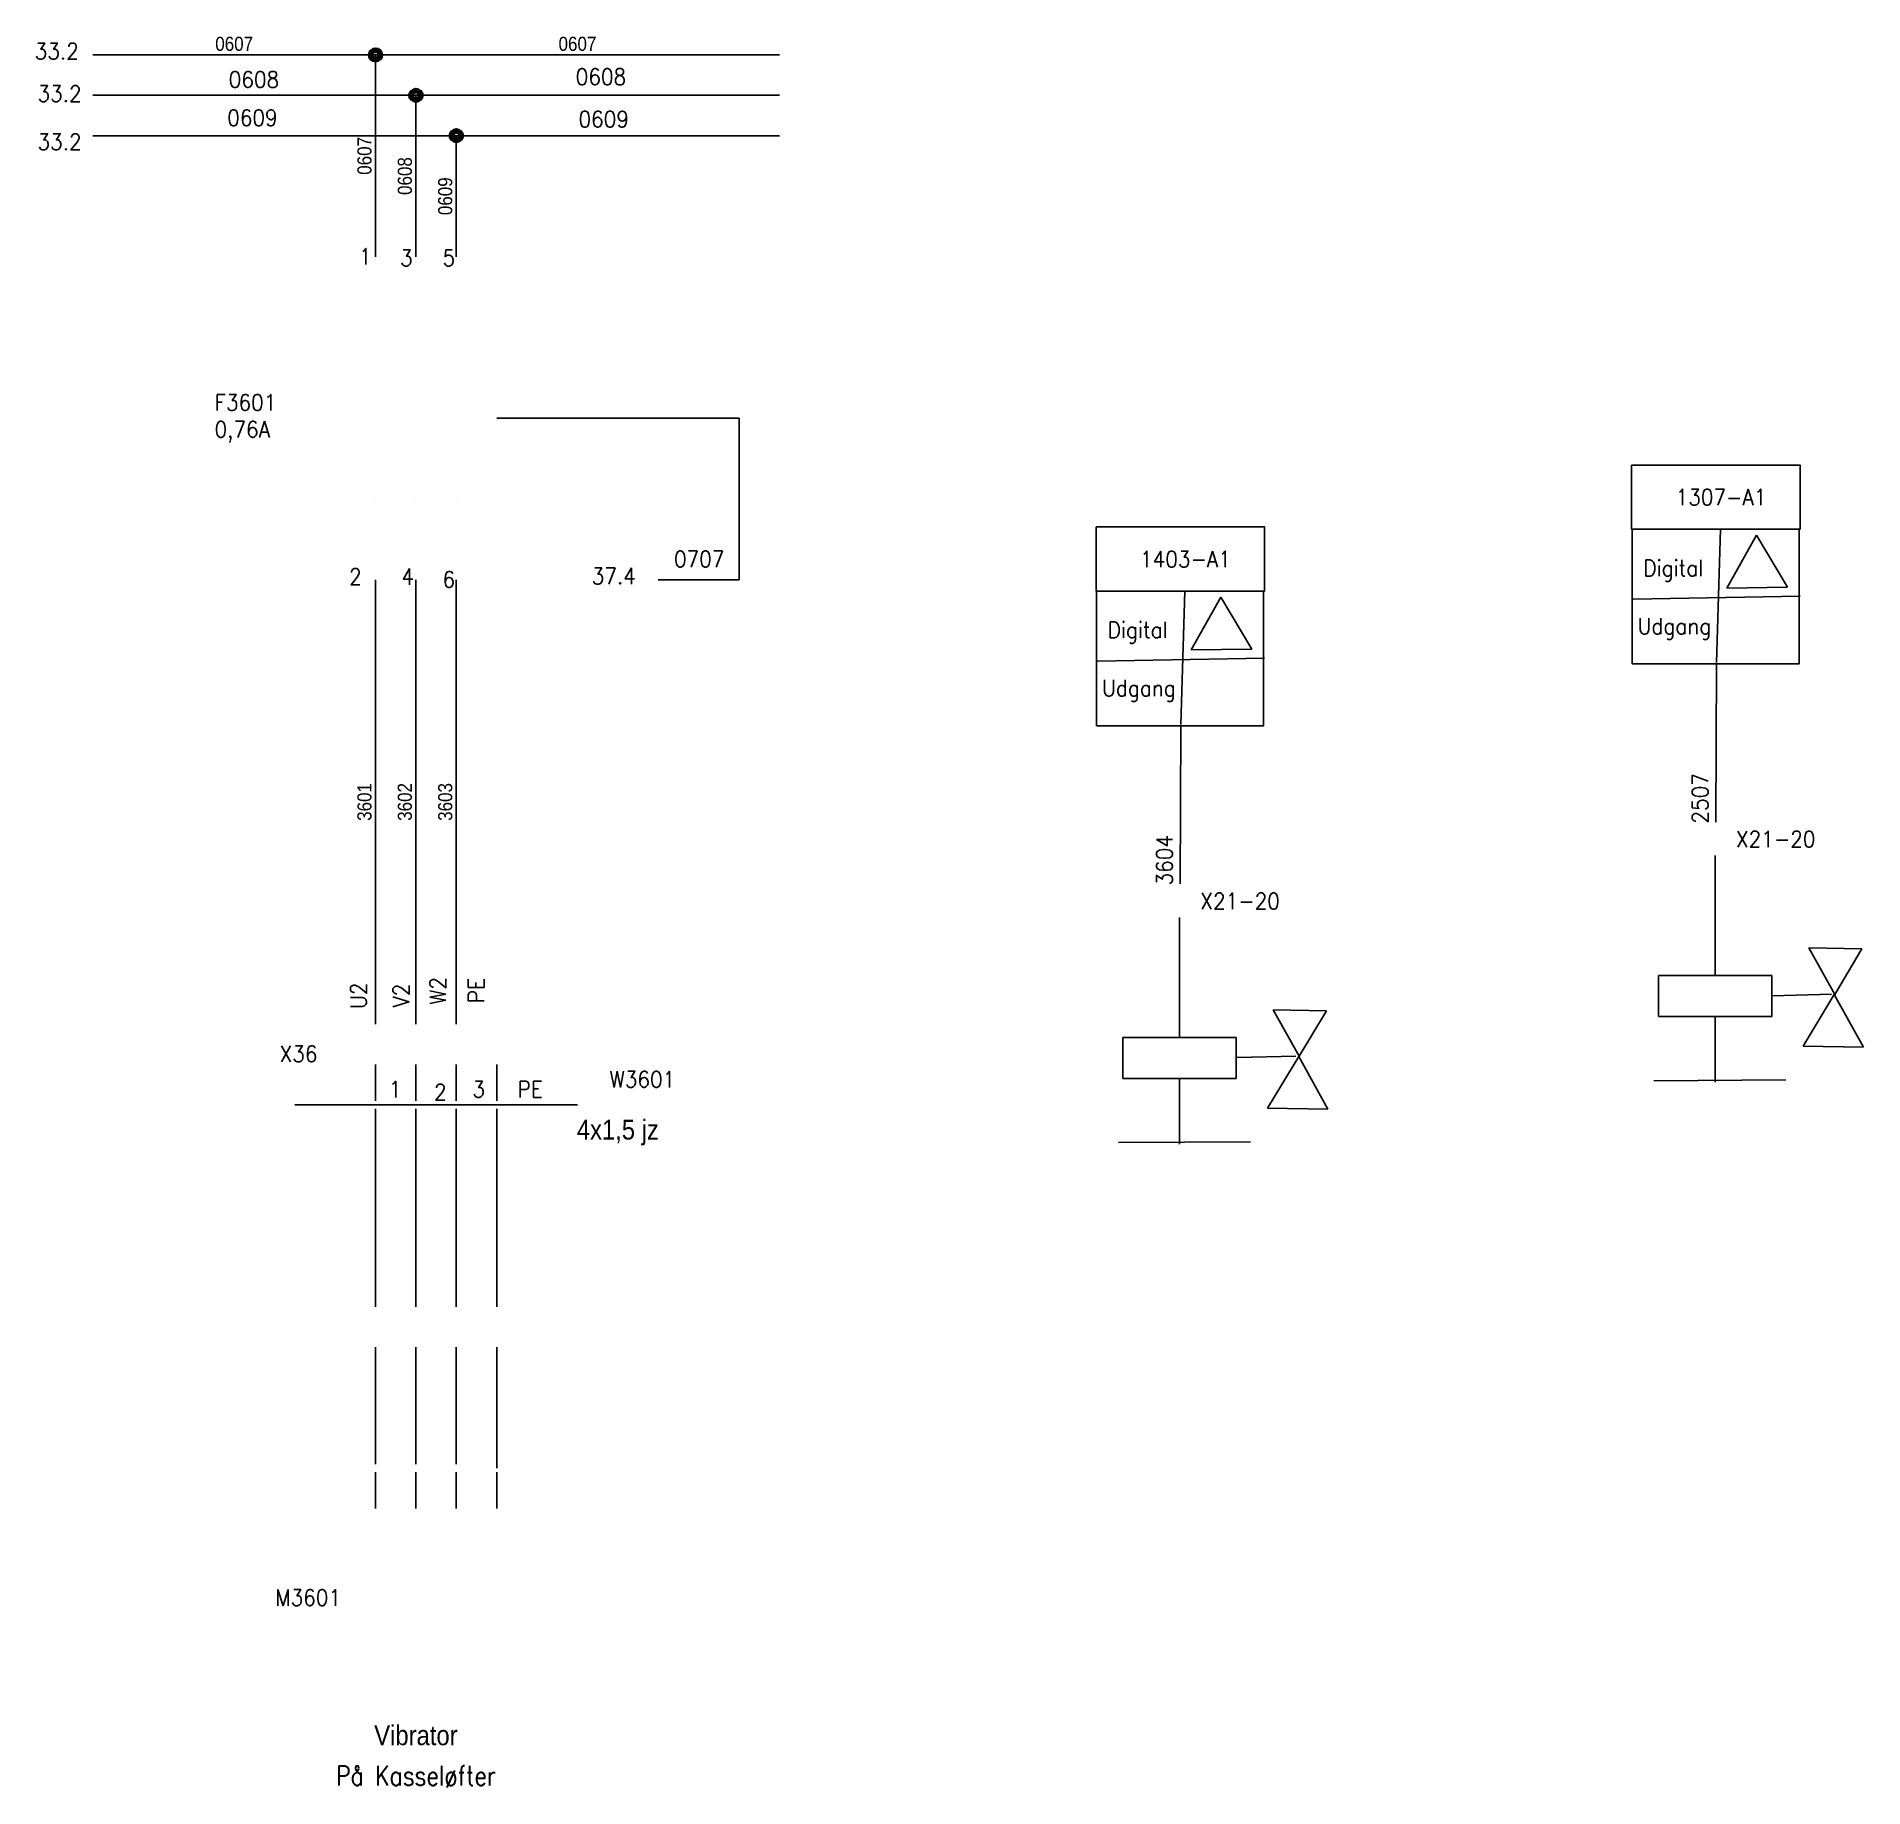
# Model space of a CAD drawing. Header units: millimetres. Extents: x 23 to 249, y 45 to 262.
import ezdxf
from ezdxf.enums import TextEntityAlignment as Align

# ---------------------------------------------------------------- set-up
doc = ezdxf.new("R2010")
doc.units = ezdxf.units.MM
doc.layers.get('0').update_dxf_attribs({"linetype": 'CONTINUOUS'})
doc.styles.add('Caddy_Vectorfont1p', font='Caddy_Vectorfont1p')
doc.styles.get("Standard").update_dxf_attribs({"font": 'standard'})

msp = doc.modelspace()

# ---------------------------------------------------------------- linework, layer by layer
at = {"linetype": 'CONTINUOUS', "lineweight": 25}
for p, q in [((30, 260), (65, 260)), ((65, 235), (65, 260)), ((65, 260), (115, 260)), ((30, 255), (70, 255)), ((70, 235), (70, 255)), ((70, 255), (115, 255)), ((30, 250), (75, 250)), ((75, 235), (75, 250)), ((75, 250), (115, 250)), ((110, 215), (80, 215)), ((110, 195), (110, 215)), ((65, 205), (65, 205)), ((70, 205), (70, 205)), ((75, 205), (75, 205)), ((65, 140), (65, 195)), ((70, 140), (70, 195)), ((75, 140), (75, 195)), ((100, 195), (110, 195)), ((65, 130.5), (65, 135)), ((70, 130.5), (70, 135)), ((75, 130.5), (75, 135)), ((80, 130.5), (80, 135)), ((55, 130), (90, 130)), ((65, 105), (65, 129.5)), ((70, 105), (70, 129.5)), ((75, 105), (75, 129.5)), ((80, 105), (80, 129.5)), ((65, 85.5), (65, 100)), ((70, 85.5), (70, 100)), ((75, 85.5), (75, 100)), ((80, 85), (80, 100)), ((65, 80), (65, 84.5)), ((70, 80), (70, 84.5)), ((75, 80), (75, 84.5)), ((80, 80), (80, 84.5))]:
    msp.add_line(p, q, dxfattribs=at)
for p, q in [((231.5, 201.27), (231.03, 184.75)), ((235.96, 200.54), (232.29, 193.98)), ((239.8, 194.08), (235.96, 200.54)), ((165.19, 193.61), (164.72, 177.09)), ((169.65, 192.87), (165.98, 186.32)), ((173.49, 186.41), (169.65, 192.87)), ((220.7, 192.6), (241.37, 192.97)), ((232.29, 193.98), (239.8, 194.08)), ((165.98, 186.32), (173.49, 186.41)), ((154.39, 184.93), (175.06, 185.3)), ((231.03, 184.57), (230.94, 165.01)), ((164.72, 176.91), (164.63, 157.34)), ((230.85, 160.85), (230.85, 146)), ((164.54, 153.19), (164.54, 138.33)), ((249.03, 149.32), (242.45, 149.43)), ((242.45, 149.43), (245.65, 143.67)), ((245.65, 143.67), (249.03, 149.32)), ((237.96, 143.5), (245.25, 143.69)), ((245.6, 143.66), (241.76, 137.26)), ((249.21, 137.14), (245.6, 143.66)), ((182.72, 141.65), (176.14, 141.76)), ((176.14, 141.76), (179.34, 136.01)), ((179.34, 136.01), (182.72, 141.65)), ((230.85, 140.92), (230.85, 132.8)), ((171.65, 135.84), (178.94, 136.02)), ((179.29, 135.99), (175.45, 129.6)), ((182.9, 129.47), (179.29, 135.99)), ((241.76, 137.26), (249.21, 137.14)), ((164.54, 133.26), (164.54, 125.14)), ((223.28, 132.98), (239.62, 133.08)), ((175.45, 129.6), (182.9, 129.47)), ((156.97, 125.32), (173.31, 125.41))]:
    msp.add_line(p, q)
for points in [[(220.51, 209.21), (241.37, 209.21), (241.37, 201.27), (220.51, 201.27)], [(154.2, 201.55), (175.06, 201.55), (175.06, 193.61), (154.2, 193.61)], [(223.84, 140.92), (237.86, 140.92), (237.86, 146), (223.84, 146)], [(157.53, 133.26), (171.55, 133.26), (171.55, 138.33), (157.53, 138.33)]]:
    msp.add_lwpolyline(points, close=True)
for points in [[(220.59, 184.6), (241.25, 184.6), (241.25, 201.26), (220.59, 201.26), (220.59, 184.6)], [(154.28, 176.94), (174.94, 176.94), (174.94, 193.6), (154.28, 193.6), (154.28, 176.94)]]:
    msp.add_lwpolyline(points)
at = {"lineweight": 40}
for centre, radius in [((65, 260), 0.8), ((65, 260), 0.6), ((65, 260), 0.4), ((70, 255), 0.8), ((70, 255), 0.6), ((70, 255), 0.4), ((75, 250), 0.8), ((75, 250), 0.6), ((75, 250), 0.4)]:
    msp.add_circle(centre, radius, dxfattribs=at)

# ---------------------------------------------------------------- texts
at = {"lineweight": 25, "style": 'Caddy_Vectorfont1p', "width": 0.9}
for s, height, p in [('0607', 1.75, (47.5, 260.5)), ('0607', 1.75, (90, 260.5)), ('4x1,5 jz', 2.45, (95, 125.7)), ('Vibrator', 2.45, (70, 50.7))]:
    msp.add_text(s, height=height, dxfattribs=at).set_placement(p, align=Align.CENTER)
for s, p in [('0607', (64.5, 247.5)), ('0608', (69.5, 245)), ('0609', (74.5, 242.5)), ('3601', (64.5, 167.5)), ('3602', (69.5, 167.5)), ('3603', (74.5, 167.5))]:
    msp.add_text(s, height=1.75, rotation=90, dxfattribs=at).set_placement(p, align=Align.CENTER)
at = {"lineweight": 25, "width": 0.9}
msp.add_text('På Kasseløfter', height=2.45, dxfattribs=at).set_placement((70, 45.7), align=Align.CENTER)
at = {"char_height": 2, "attachment_point": 1}
for s, insert, width in [('33.2', (22.8, 261.46), 4.6667), ('0608', (46.82, 257.95), 5.5556), ('0608', (89.78, 258.3), 5.5556), ('33.2', (23.15, 256.2), 4.6667), ('0609', (46.64, 253.22), 5.5556), ('0609', (90.13, 253.04), 5.5556), ('33.2', (23.15, 250.23), 4.6667), ('1', (62.95, 236.03), 0.4444), ('3', (68.04, 235.86), 0.8889), ('5', (73.3, 235.86), 0.8889), ('F3601\\P0,76A', (45.07, 217.97), 6.7778), ('1307-A1', (225.96, 206.23), 9.7778), ('0707', (101.95, 198.58), 5.5556), ('1403-A1', (159.65, 198.56), 10), ('Digital', (221.96, 197.46), 7.7778), ('2', (61.73, 196.4), 0.8889), ('4', (68.21, 196.4), 1.1111), ('6', (73.3, 196.05), 0.8889), ('37.4', (91.76, 196.47), 4.8889), ('Udgang', (221.25, 190.26), 8.8889), ('Digital', (155.65, 189.8), 7.7778), ('Udgang', (154.94, 182.6), 8.8889), ('X21-20', (233.43, 163.9), 8.6667), ('X21-20', (167.12, 156.23), 8.6667), ('X36', (53.13, 137.3), 4.4444), ('W3601', (93.99, 134.15), 7.9444), ('1', (66.64, 132.92), 0.4444), ('2', (72.25, 132.57), 0.8889), ('3', (76.98, 132.92), 0.8889), ('PE', (82.59, 132.92), 2.6667), ('M3601', (52.61, 69.97), 7.1111)]:
    msp.add_mtext(s, dxfattribs=dict(at, insert=insert, width=width))
at = {"char_height": 2, "attachment_point": 1, "rotation": 90}
for s, insert, width in [('2507', (227.99, 164.82), 5.5556), ('3604', (161.68, 157.16), 5.7778), ('U2', (61.9, 141.86), 2.6667), ('V2', (67.16, 142.04), 2.8889), ('W2', (71.72, 142.39), 3.7222), ('PE', (76.46, 142.57), 2.6667)]:
    msp.add_mtext(s, dxfattribs=dict(at, insert=insert, width=width))

doc.saveas('drawing.dxf')
